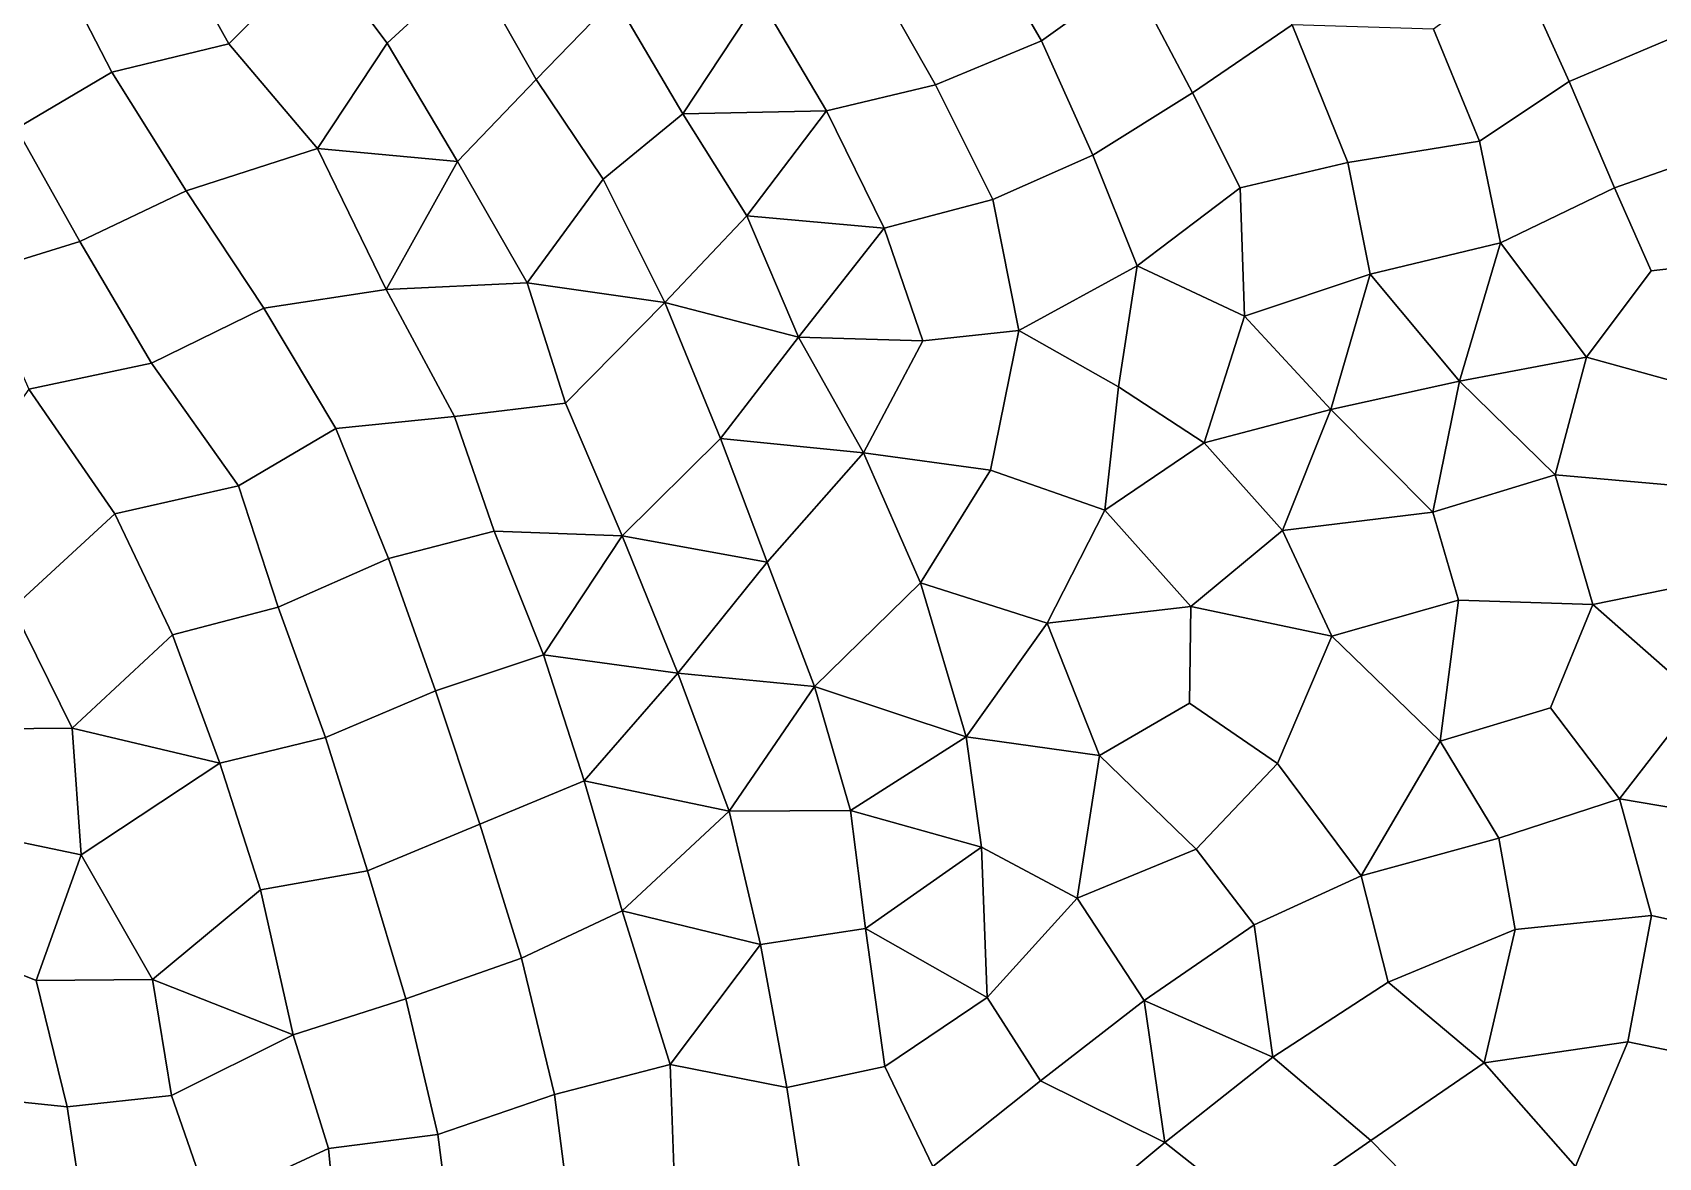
# Model space of a CAD drawing. Extents: x 380707 to 407438, y 6452841 to 6483357.
# Drawn here: x 389535 to 390979, y 6459445 to 6460444 of the extents above; entities that cross this region are included whole.
import ezdxf

# ---------------------------------------------------------------- set-up
doc = ezdxf.new("R2010")
doc.units = 0
for name, color, linetype in [('MESH_ELEMS', 18, 'CONTINUOUS'), ('MESH_NDSTRNGS', 17, 'CONTINUOUS'), ('MESH_NODES', 18, 'CONTINUOUS')]:
    doc.layers.add(name, color=color, linetype=linetype)

msp = doc.modelspace()

# ---------------------------------------------------------------- linework, layer by layer
at = {"layer": 'MESH_ELEMS', "color": 178}
for points in [[(389648.185, 6460543.26, -5.644), (389709.186, 6460433.72, -6.053), (389789.506, 6460514.84, -3.395), (389731.253, 6460636.97, -2.51)], [(389924.623, 6460503.16, -2.228), (389864.889, 6460603.17, -1.958), (389789.506, 6460514.84, -3.395), (389849.834, 6460434.23, -3.508)], [(390052, 6460474.31, -2.347), (389994.084, 6460585.97, -1.853), (389924.623, 6460503.16, -2.228), (389982.081, 6460401.97, -3.959)], [(390510.663, 6460493.62, -1.621), (390460.793, 6460587.33, -1.808), (390375.897, 6460531.29, -2.495), (390430.987, 6460436.37, -2.033)], [(390565.093, 6460390.29, -1.718), (390653.554, 6460450.69, -1.627), (390594.807, 6460558.74, -1.319), (390510.663, 6460493.62, -1.621)], [(390994.067, 6460440.26, -1.369), (391092.742, 6460465.02, -2.579), (391043.936, 6460566.71, -2.422), (390944.43, 6460541.44, -1.287)], [(389605.23, 6460408.57, -6.708), (389709.186, 6460433.72, -6.053), (389648.185, 6460543.26, -5.644), (389548.127, 6460519.46, -6.672)], [(390944.43, 6460541.44, -1.287), (390854.032, 6460501.33, -1.577), (390899.542, 6460400.34, -1.832), (390994.067, 6460440.26, -1.369)], [(390375.897, 6460531.29, -2.495), (390279.299, 6460498.68, -2.369), (390336.816, 6460397.28, -2.758), (390430.987, 6460436.37, -2.033)], [(389605.23, 6460408.57, -6.708), (389548.127, 6460519.46, -6.672), (389465.462, 6460462.52, -6.835), (389520.515, 6460358.39, -6.112)], [(389709.186, 6460433.72, -6.053), (389788.013, 6460340.67, -6.293), (389849.834, 6460434.23, -3.508), (389789.506, 6460514.84, -3.395)], [(389982.081, 6460401.97, -3.959), (389924.623, 6460503.16, -2.228), (389849.834, 6460434.23, -3.508), (389912.185, 6460329.16, -5.927)], [(390240.059, 6460374.26, -2.515), (390336.816, 6460397.28, -2.758), (390279.299, 6460498.68, -2.369), (390180.591, 6460474.88, -2.299)], [(390899.542, 6460400.34, -1.832), (390854.032, 6460501.33, -1.577), (390779.123, 6460446.62, -1.769), (390820.07, 6460347.31, -3.013)], [(390565.093, 6460390.29, -1.718), (390510.663, 6460493.62, -1.621), (390430.987, 6460436.37, -2.033), (390476.603, 6460334.76, -2.089)], [(390112.399, 6460371.68, -2.935), (390052, 6460474.31, -2.347), (389982.081, 6460401.97, -3.959), (390041.761, 6460313.49, -4.768)], [(390052, 6460474.31, -2.347), (390112.399, 6460371.68, -2.935), (390180.591, 6460474.88, -2.299), (390052, 6460474.31, -2.347)], [(390180.591, 6460474.88, -2.299), (390112.399, 6460371.68, -2.935), (390240.059, 6460374.26, -2.515), (390180.591, 6460474.88, -2.299)], [(390702.909, 6460328.29, -2.386), (390653.554, 6460450.69, -1.627), (390565.093, 6460390.29, -1.718), (390607.361, 6460305.78, -1.919)], [(390702.909, 6460328.29, -2.386), (390820.07, 6460347.31, -3.013), (390779.123, 6460446.62, -1.769), (390653.554, 6460450.69, -1.627)], [(390994.067, 6460440.26, -1.369), (390899.542, 6460400.34, -1.832), (390939.761, 6460305.94, -3.389), (391041.145, 6460341.44, -2.628)], [(389671.41, 6460303.04, -6.824), (389788.013, 6460340.67, -6.293), (389709.186, 6460433.72, -6.053), (389605.23, 6460408.57, -6.708)], [(389849.834, 6460434.23, -3.508), (389788.013, 6460340.67, -6.293), (389912.185, 6460329.16, -5.927), (389849.834, 6460434.23, -3.508)], [(390387.652, 6460295.33, -2.313), (390476.603, 6460334.76, -2.089), (390430.987, 6460436.37, -2.033), (390336.816, 6460397.28, -2.758)], [(389605.23, 6460408.57, -6.708), (389520.515, 6460358.39, -6.112), (389576.88, 6460258.23, -4.427), (389671.41, 6460303.04, -6.824)], [(389912.185, 6460329.16, -5.927), (389974.232, 6460221.41, -6.513), (390041.761, 6460313.49, -4.768), (389982.081, 6460401.97, -3.959)], [(390291.114, 6460270, -3.035), (390387.652, 6460295.33, -2.313), (390336.816, 6460397.28, -2.758), (390240.059, 6460374.26, -2.515)], [(390939.761, 6460305.94, -3.389), (390899.542, 6460400.34, -1.832), (390820.07, 6460347.31, -3.013), (390838.558, 6460256.9, -4.367)], [(390476.603, 6460334.76, -2.089), (390515.986, 6460236.56, -2.019), (390607.361, 6460305.78, -1.919), (390565.093, 6460390.29, -1.718)], [(390169.368, 6460280.84, -2.602), (390112.399, 6460371.68, -2.935), (390041.761, 6460313.49, -4.768), (390096.498, 6460203.9, -5.455)], [(390240.059, 6460374.26, -2.515), (390112.399, 6460371.68, -2.935), (390169.368, 6460280.84, -2.602), (390240.059, 6460374.26, -2.515)], [(390169.368, 6460280.84, -2.602), (390291.114, 6460270, -3.035), (390240.059, 6460374.26, -2.515), (390169.368, 6460280.84, -2.602)], [(389485.996, 6460230.05, -0.837), (389576.88, 6460258.23, -4.427), (389520.515, 6460358.39, -6.112), (389427.035, 6460323.09, -0.747)], [(389740.273, 6460199.05, -6.766), (389848.866, 6460215.58, -6.544), (389788.013, 6460340.67, -6.293), (389671.41, 6460303.04, -6.824)], [(389788.013, 6460340.67, -6.293), (389848.866, 6460215.58, -6.544), (389912.185, 6460329.16, -5.927), (389788.013, 6460340.67, -6.293)], [(390838.558, 6460256.9, -4.367), (390820.07, 6460347.31, -3.013), (390702.909, 6460328.29, -2.386), (390722.775, 6460229.08, -3.792)], [(390972.542, 6460232.23, -4.705), (391078.282, 6460244.36, -3.555), (391041.145, 6460341.44, -2.628), (390939.761, 6460305.94, -3.389)], [(389912.185, 6460329.16, -5.927), (389848.866, 6460215.58, -6.544), (389974.232, 6460221.41, -6.513), (389912.185, 6460329.16, -5.927)], [(390387.652, 6460295.33, -2.313), (390410.807, 6460179.07, -2.168), (390515.986, 6460236.56, -2.019), (390476.603, 6460334.76, -2.089)], [(390607.361, 6460305.78, -1.919), (390611.206, 6460191.77, -2.879), (390722.775, 6460229.08, -3.792), (390702.909, 6460328.29, -2.386)], [(390041.761, 6460313.49, -4.768), (389974.232, 6460221.41, -6.513), (390096.498, 6460203.9, -5.455), (390041.761, 6460313.49, -4.768)], [(389640.384, 6460150.12, -5.719), (389740.273, 6460199.05, -6.766), (389671.41, 6460303.04, -6.824), (389576.88, 6460258.23, -4.427)], [(390387.652, 6460295.33, -2.313), (390291.114, 6460270, -3.035), (390325.698, 6460170.07, -2.354), (390410.807, 6460179.07, -2.168)], [(390515.986, 6460236.56, -2.019), (390611.206, 6460191.77, -2.879), (390607.361, 6460305.78, -1.919), (390515.986, 6460236.56, -2.019)], [(390972.542, 6460232.23, -4.705), (390939.761, 6460305.94, -3.389), (390838.558, 6460256.9, -4.367), (390914.974, 6460155.51, -5.989)], [(390169.368, 6460280.84, -2.602), (390096.498, 6460203.9, -5.455), (390215.11, 6460173.16, -2.391), (390169.368, 6460280.84, -2.602)], [(390291.114, 6460270, -3.035), (390169.368, 6460280.84, -2.602), (390215.11, 6460173.16, -2.391), (390291.114, 6460270, -3.035)], [(390215.11, 6460173.16, -2.391), (390325.698, 6460170.07, -2.354), (390291.114, 6460270, -3.035), (390215.11, 6460173.16, -2.391)], [(389576.88, 6460258.23, -4.427), (389485.996, 6460230.05, -0.837), (389531.613, 6460126.95, -0.972), (389640.384, 6460150.12, -5.719)], [(390802.264, 6460134.02, -5.465), (390838.558, 6460256.9, -4.367), (390722.775, 6460229.08, -3.792), (390802.264, 6460134.02, -5.465)], [(390914.974, 6460155.51, -5.989), (390838.558, 6460256.9, -4.367), (390802.264, 6460134.02, -5.465), (390914.974, 6460155.51, -5.989)], [(390410.807, 6460179.07, -2.168), (390499.204, 6460129.03, -2.455), (390515.986, 6460236.56, -2.019), (390410.807, 6460179.07, -2.168)], [(390611.206, 6460191.77, -2.879), (390515.986, 6460236.56, -2.019), (390499.204, 6460129.03, -2.455), (390575.501, 6460079.4, -2.918)], [(391040.164, 6460120.73, -6.086), (391078.282, 6460244.36, -3.555), (390972.542, 6460232.23, -4.705), (390914.974, 6460155.51, -5.989)], [(389974.232, 6460221.41, -6.513), (389848.866, 6460215.58, -6.544), (389909.598, 6460102.81, -6.636), (390008.097, 6460114.59, -6.715)], [(390008.097, 6460114.59, -6.715), (390096.498, 6460203.9, -5.455), (389974.232, 6460221.41, -6.513), (390008.097, 6460114.59, -6.715)], [(390687.939, 6460108.89, -3.179), (390722.775, 6460229.08, -3.792), (390611.206, 6460191.77, -2.879), (390687.939, 6460108.89, -3.179)], [(390802.264, 6460134.02, -5.465), (390722.775, 6460229.08, -3.792), (390687.939, 6460108.89, -3.179), (390802.264, 6460134.02, -5.465)], [(389848.866, 6460215.58, -6.544), (389740.273, 6460199.05, -6.766), (389804.187, 6460091.96, -6.562), (389909.598, 6460102.81, -6.636)], [(389717.685, 6460041.18, -5.873), (389804.187, 6460091.96, -6.562), (389740.273, 6460199.05, -6.766), (389640.384, 6460150.12, -5.719)], [(390145.741, 6460083.19, -4.942), (390096.498, 6460203.9, -5.455), (390008.097, 6460114.59, -6.715), (390058.436, 6459996.86, -7.274)], [(390096.498, 6460203.9, -5.455), (390145.741, 6460083.19, -4.942), (390215.11, 6460173.16, -2.391), (390096.498, 6460203.9, -5.455)], [(390687.939, 6460108.89, -3.179), (390611.206, 6460191.77, -2.879), (390575.501, 6460079.4, -2.918), (390687.939, 6460108.89, -3.179)], [(390385.77, 6460055.02, -2.823), (390410.807, 6460179.07, -2.168), (390325.698, 6460170.07, -2.354), (390272.944, 6460070.55, -2.477)], [(390385.77, 6460055.02, -2.823), (390487.204, 6460019.46, -3.286), (390499.204, 6460129.03, -2.455), (390410.807, 6460179.07, -2.168)], [(390272.944, 6460070.55, -2.477), (390215.11, 6460173.16, -2.391), (390145.741, 6460083.19, -4.942), (390272.944, 6460070.55, -2.477)], [(390215.11, 6460173.16, -2.391), (390272.944, 6460070.55, -2.477), (390325.698, 6460170.07, -2.354), (390215.11, 6460173.16, -2.391)], [(389640.384, 6460150.12, -5.719), (389531.613, 6460126.95, -0.972), (389607.959, 6460016.33, -4.592), (389717.685, 6460041.18, -5.873)], [(390914.974, 6460155.51, -5.989), (390802.264, 6460134.02, -5.465), (390887.295, 6460051.07, -6.172), (390914.974, 6460155.51, -5.989)], [(390990.948, 6460041.69, -6.563), (391040.164, 6460120.73, -6.086), (390914.974, 6460155.51, -5.989), (390887.295, 6460051.07, -6.172)], [(390687.939, 6460108.89, -3.179), (390778.594, 6460017.76, -4.644), (390802.264, 6460134.02, -5.465), (390687.939, 6460108.89, -3.179)], [(390802.264, 6460134.02, -5.465), (390778.594, 6460017.76, -4.644), (390887.295, 6460051.07, -6.172), (390802.264, 6460134.02, -5.465)], [(389466.1, 6460034.65, -0.92), (389517.294, 6459932.73, -2.964), (389607.959, 6460016.33, -4.592), (389531.613, 6460126.95, -0.972)], [(390487.204, 6460019.46, -3.286), (390575.501, 6460079.4, -2.918), (390499.204, 6460129.03, -2.455), (390487.204, 6460019.46, -3.286)], [(390008.097, 6460114.59, -6.715), (389909.598, 6460102.81, -6.636), (389944.924, 6460000.97, -6.678), (390058.436, 6459996.86, -7.274)], [(390575.501, 6460079.4, -2.918), (390645.107, 6460001.36, -3.336), (390687.939, 6460108.89, -3.179), (390575.501, 6460079.4, -2.918)], [(390778.594, 6460017.76, -4.644), (390687.939, 6460108.89, -3.179), (390645.107, 6460001.36, -3.336), (390778.594, 6460017.76, -4.644)], [(389850.971, 6459976.73, -6.275), (389804.187, 6460091.96, -6.562), (389717.685, 6460041.18, -5.873), (389753.043, 6459933.34, -5.654)], [(389850.971, 6459976.73, -6.275), (389944.924, 6460000.97, -6.678), (389909.598, 6460102.81, -6.636), (389804.187, 6460091.96, -6.562)], [(390145.741, 6460083.19, -4.942), (390058.436, 6459996.86, -7.274), (390187.233, 6459973.35, -3.388), (390145.741, 6460083.19, -4.942)], [(390145.741, 6460083.19, -4.942), (390187.233, 6459973.35, -3.388), (390272.944, 6460070.55, -2.477), (390145.741, 6460083.19, -4.942)], [(390575.501, 6460079.4, -2.918), (390487.204, 6460019.46, -3.286), (390563.443, 6459934.07, -3.394), (390645.107, 6460001.36, -3.336)], [(390187.233, 6459973.35, -3.388), (390229.477, 6459862.89, -3.769), (390323.617, 6459954.97, -2.813), (390272.944, 6460070.55, -2.477)], [(390385.77, 6460055.02, -2.823), (390272.944, 6460070.55, -2.477), (390323.617, 6459954.97, -2.813), (390385.77, 6460055.02, -2.823)], [(390436.089, 6459919.16, -3.432), (390487.204, 6460019.46, -3.286), (390385.77, 6460055.02, -2.823), (390323.617, 6459954.97, -2.813)], [(390887.295, 6460051.07, -6.172), (390778.594, 6460017.76, -4.644), (390801.208, 6459939.72, -6.516), (390920.596, 6459935.92, -6.63)], [(390920.596, 6459935.92, -6.63), (391047.025, 6459961.6, -6.716), (390990.948, 6460041.69, -6.563), (390887.295, 6460051.07, -6.172)], [(389659.147, 6459908.91, -4.676), (389753.043, 6459933.34, -5.654), (389717.685, 6460041.18, -5.873), (389607.959, 6460016.33, -4.592)], [(390563.443, 6459934.07, -3.394), (390487.204, 6460019.46, -3.286), (390436.089, 6459919.16, -3.432), (390563.443, 6459934.07, -3.394)], [(389659.147, 6459908.91, -4.676), (389607.959, 6460016.33, -4.592), (389517.294, 6459932.73, -2.964), (389570.095, 6459826.03, -2.37)], [(390688.91, 6459907.51, -5.059), (390801.208, 6459939.72, -6.516), (390778.594, 6460017.76, -4.644), (390645.107, 6460001.36, -3.336)], [(389944.924, 6460000.97, -6.678), (389850.971, 6459976.73, -6.275), (389892.788, 6459859.22, -6.155), (389988.782, 6459891.14, -6.683)], [(389988.782, 6459891.14, -6.683), (390058.436, 6459996.86, -7.274), (389944.924, 6460000.97, -6.678), (389988.782, 6459891.14, -6.683)], [(389988.782, 6459891.14, -6.683), (390108.067, 6459874.83, -7.988), (390058.436, 6459996.86, -7.274), (389988.782, 6459891.14, -6.683)], [(390058.436, 6459996.86, -7.274), (390108.067, 6459874.83, -7.988), (390187.233, 6459973.35, -3.388), (390058.436, 6459996.86, -7.274)], [(390645.107, 6460001.36, -3.336), (390563.443, 6459934.07, -3.394), (390688.91, 6459907.51, -5.059), (390645.107, 6460001.36, -3.336)], [(389892.788, 6459859.22, -6.155), (389850.971, 6459976.73, -6.275), (389753.043, 6459933.34, -5.654), (389795.011, 6459817.53, -5.631)], [(390229.477, 6459862.89, -3.769), (390187.233, 6459973.35, -3.388), (390108.067, 6459874.83, -7.988), (390229.477, 6459862.89, -3.769)], [(391047.025, 6459961.6, -6.716), (390920.596, 6459935.92, -6.63), (391014.292, 6459853.43, -6.797), (391047.025, 6459961.6, -6.716)], [(390229.477, 6459862.89, -3.769), (390364.179, 6459818.15, -4.044), (390323.617, 6459954.97, -2.813), (390229.477, 6459862.89, -3.769)], [(390323.617, 6459954.97, -2.813), (390364.179, 6459818.15, -4.044), (390436.089, 6459919.16, -3.432), (390323.617, 6459954.97, -2.813)], [(389570.095, 6459826.03, -2.37), (389517.294, 6459932.73, -2.964), (389467.765, 6459824.99, -2.872), (389570.095, 6459826.03, -2.37)], [(389753.043, 6459933.34, -5.654), (389659.147, 6459908.91, -4.676), (389701.253, 6459794.98, -4.662), (389795.011, 6459817.53, -5.631)], [(390436.089, 6459919.16, -3.432), (390482.509, 6459801.75, -6.1), (390562.427, 6459848.16, -3.368), (390563.443, 6459934.07, -3.394)], [(390562.427, 6459848.16, -3.368), (390640.488, 6459794.61, -6.468), (390688.91, 6459907.51, -5.059), (390563.443, 6459934.07, -3.394)], [(390801.208, 6459939.72, -6.516), (390688.91, 6459907.51, -5.059), (390784.926, 6459814.37, -6.895), (390801.208, 6459939.72, -6.516)], [(390882.969, 6459843.94, -6.884), (390920.596, 6459935.92, -6.63), (390801.208, 6459939.72, -6.516), (390784.926, 6459814.37, -6.895)], [(391014.292, 6459853.43, -6.797), (390920.596, 6459935.92, -6.63), (390882.969, 6459843.94, -6.884), (390944.38, 6459763.06, -6.873)], [(390482.509, 6459801.75, -6.1), (390436.089, 6459919.16, -3.432), (390364.179, 6459818.15, -4.044), (390482.509, 6459801.75, -6.1)], [(389701.253, 6459794.98, -4.662), (389659.147, 6459908.91, -4.676), (389570.095, 6459826.03, -2.37), (389701.253, 6459794.98, -4.662)], [(390640.488, 6459794.61, -6.468), (390714.924, 6459694.77, -7.004), (390784.926, 6459814.37, -6.895), (390688.91, 6459907.51, -5.059)], [(390024.822, 6459779.12, -6.717), (389988.782, 6459891.14, -6.683), (389892.788, 6459859.22, -6.155), (389932.01, 6459740.81, -6.065)], [(390108.067, 6459874.83, -7.988), (389988.782, 6459891.14, -6.683), (390024.822, 6459779.12, -6.717), (390108.067, 6459874.83, -7.988)], [(390108.067, 6459874.83, -7.988), (390024.822, 6459779.12, -6.717), (390153.676, 6459752.37, -8.447), (390108.067, 6459874.83, -7.988)], [(390108.067, 6459874.83, -7.988), (390153.676, 6459752.37, -8.447), (390229.477, 6459862.89, -3.769), (390108.067, 6459874.83, -7.988)], [(389795.011, 6459817.53, -5.631), (389832.427, 6459699.38, -5.685), (389932.01, 6459740.81, -6.065), (389892.788, 6459859.22, -6.155)], [(390153.676, 6459752.37, -8.447), (390261.308, 6459752.86, -3.157), (390229.477, 6459862.89, -3.769), (390153.676, 6459752.37, -8.447)], [(390229.477, 6459862.89, -3.769), (390261.308, 6459752.86, -3.157), (390364.179, 6459818.15, -4.044), (390229.477, 6459862.89, -3.769)], [(390568.429, 6459718.48, -6.745), (390640.488, 6459794.61, -6.468), (390562.427, 6459848.16, -3.368), (390482.509, 6459801.75, -6.1)], [(391072.038, 6459741.51, -6.717), (391014.292, 6459853.43, -6.797), (390944.38, 6459763.06, -6.873), (391072.038, 6459741.51, -6.717)], [(390837.108, 6459728.14, -6.963), (390944.38, 6459763.06, -6.873), (390882.969, 6459843.94, -6.884), (390784.926, 6459814.37, -6.895)], [(389570.095, 6459826.03, -2.37), (389467.765, 6459824.99, -2.872), (389481.407, 6459733.67, -2.707), (389578.171, 6459713.58, -2.576)], [(389570.095, 6459826.03, -2.37), (389578.171, 6459713.58, -2.576), (389701.253, 6459794.98, -4.662), (389570.095, 6459826.03, -2.37)], [(389737.456, 6459682.47, -5.016), (389832.427, 6459699.38, -5.685), (389795.011, 6459817.53, -5.631), (389701.253, 6459794.98, -4.662)], [(390377.656, 6459720.12, -2.755), (390364.179, 6459818.15, -4.044), (390261.308, 6459752.86, -3.157), (390377.656, 6459720.12, -2.755)], [(390377.656, 6459720.12, -2.755), (390462.512, 6459674.96, -3.843), (390482.509, 6459801.75, -6.1), (390364.179, 6459818.15, -4.044)], [(390568.429, 6459718.48, -6.745), (390482.509, 6459801.75, -6.1), (390462.512, 6459674.96, -3.843), (390568.429, 6459718.48, -6.745)], [(390784.926, 6459814.37, -6.895), (390714.924, 6459694.77, -7.004), (390837.108, 6459728.14, -6.963), (390784.926, 6459814.37, -6.895)], [(389578.171, 6459713.58, -2.576), (389641.285, 6459602.76, -3.117), (389737.456, 6459682.47, -5.016), (389701.253, 6459794.98, -4.662)], [(390619.728, 6459651.22, -6.934), (390714.924, 6459694.77, -7.004), (390640.488, 6459794.61, -6.468), (390568.429, 6459718.48, -6.745)], [(389932.01, 6459740.81, -6.065), (389969.227, 6459621.79, -6.161), (390058.569, 6459663.79, -6.726), (390024.822, 6459779.12, -6.717)], [(390024.822, 6459779.12, -6.717), (390058.569, 6459663.79, -6.726), (390153.676, 6459752.37, -8.447), (390024.822, 6459779.12, -6.717)], [(390851.532, 6459647.05, -6.979), (390972.692, 6459659.63, -6.807), (390944.38, 6459763.06, -6.873), (390837.108, 6459728.14, -6.963)], [(391072.038, 6459741.51, -6.717), (390944.38, 6459763.06, -6.873), (390972.692, 6459659.63, -6.807), (391091.891, 6459632.89, -6.542)], [(390058.569, 6459663.79, -6.726), (390181.322, 6459633.8, -8.417), (390153.676, 6459752.37, -8.447), (390058.569, 6459663.79, -6.726)], [(390181.322, 6459633.8, -8.417), (390274.516, 6459647.94, -5.319), (390261.308, 6459752.86, -3.157), (390153.676, 6459752.37, -8.447)], [(390377.656, 6459720.12, -2.755), (390261.308, 6459752.86, -3.157), (390274.516, 6459647.94, -5.319), (390377.656, 6459720.12, -2.755)], [(389538.053, 6459601.94, -3.189), (389578.171, 6459713.58, -2.576), (389481.407, 6459733.67, -2.707), (389440.135, 6459641.24, -3.35)], [(389969.227, 6459621.79, -6.161), (389932.01, 6459740.81, -6.065), (389832.427, 6459699.38, -5.685), (389866.409, 6459585.63, -5.806)], [(390377.656, 6459720.12, -2.755), (390274.516, 6459647.94, -5.319), (390382.72, 6459586.8, -3.656), (390377.656, 6459720.12, -2.755)], [(390377.656, 6459720.12, -2.755), (390382.72, 6459586.8, -3.656), (390462.512, 6459674.96, -3.843), (390377.656, 6459720.12, -2.755)], [(390568.429, 6459718.48, -6.745), (390462.512, 6459674.96, -3.843), (390522.005, 6459584.05, -7.116), (390619.728, 6459651.22, -6.934)], [(390851.532, 6459647.05, -6.979), (390837.108, 6459728.14, -6.963), (390714.924, 6459694.77, -7.004), (390738.971, 6459600.44, -7.077)], [(389578.171, 6459713.58, -2.576), (389538.053, 6459601.94, -3.189), (389641.285, 6459602.76, -3.117), (389578.171, 6459713.58, -2.576)], [(389766.413, 6459553.52, -5.438), (389866.409, 6459585.63, -5.806), (389832.427, 6459699.38, -5.685), (389737.456, 6459682.47, -5.016)], [(390619.728, 6459651.22, -6.934), (390636.35, 6459533.81, -7.002), (390738.971, 6459600.44, -7.077), (390714.924, 6459694.77, -7.004)], [(389641.285, 6459602.76, -3.117), (389766.413, 6459553.52, -5.438), (389737.456, 6459682.47, -5.016), (389641.285, 6459602.76, -3.117)], [(390382.72, 6459586.8, -3.656), (390430.113, 6459512.79, -7.172), (390522.005, 6459584.05, -7.116), (390462.512, 6459674.96, -3.843)], [(390101.2, 6459527.19, -6.861), (390058.569, 6459663.79, -6.726), (389969.227, 6459621.79, -6.161), (389998.327, 6459500.55, -6.302)], [(390058.569, 6459663.79, -6.726), (390101.2, 6459527.19, -6.861), (390181.322, 6459633.8, -8.417), (390058.569, 6459663.79, -6.726)], [(390951.801, 6459547.27, -6.909), (390972.692, 6459659.63, -6.807), (390851.532, 6459647.05, -6.979), (390824.104, 6459528.72, -7.111)], [(391047.328, 6459527.65, -6.565), (391091.891, 6459632.89, -6.542), (390972.692, 6459659.63, -6.807), (390951.801, 6459547.27, -6.909)], [(390204.786, 6459506.85, -7.845), (390291.782, 6459525.56, -7.416), (390274.516, 6459647.94, -5.319), (390181.322, 6459633.8, -8.417)], [(390274.516, 6459647.94, -5.319), (390291.782, 6459525.56, -7.416), (390382.72, 6459586.8, -3.656), (390274.516, 6459647.94, -5.319)], [(390619.728, 6459651.22, -6.934), (390522.005, 6459584.05, -7.116), (390636.35, 6459533.81, -7.002), (390619.728, 6459651.22, -6.934)], [(390738.971, 6459600.44, -7.077), (390824.104, 6459528.72, -7.111), (390851.532, 6459647.05, -6.979), (390738.971, 6459600.44, -7.077)], [(389436.929, 6459502.82, -3.99), (389565.569, 6459489.62, -3.461), (389538.053, 6459601.94, -3.189), (389440.135, 6459641.24, -3.35)], [(390181.322, 6459633.8, -8.417), (390101.2, 6459527.19, -6.861), (390204.786, 6459506.85, -7.845), (390181.322, 6459633.8, -8.417)], [(389866.409, 6459585.63, -5.806), (389894.852, 6459464.99, -6.014), (389998.327, 6459500.55, -6.302), (389969.227, 6459621.79, -6.161)], [(389565.569, 6459489.62, -3.461), (389658.401, 6459499.59, -4.14), (389641.285, 6459602.76, -3.117), (389538.053, 6459601.94, -3.189)], [(389766.413, 6459553.52, -5.438), (389641.285, 6459602.76, -3.117), (389658.401, 6459499.59, -4.14), (389766.413, 6459553.52, -5.438)], [(390723.46, 6459459.73, -7.206), (390824.104, 6459528.72, -7.111), (390738.971, 6459600.44, -7.077), (390636.35, 6459533.81, -7.002)], [(389797.73, 6459452.62, -5.144), (389894.852, 6459464.99, -6.014), (389866.409, 6459585.63, -5.806), (389766.413, 6459553.52, -5.438)], [(390291.782, 6459525.56, -7.416), (390334.534, 6459436.6, -7.326), (390430.113, 6459512.79, -7.172), (390382.72, 6459586.8, -3.656)], [(390540.436, 6459457.82, -7.155), (390522.005, 6459584.05, -7.116), (390430.113, 6459512.79, -7.172), (390540.436, 6459457.82, -7.155)], [(390636.35, 6459533.81, -7.002), (390522.005, 6459584.05, -7.116), (390540.436, 6459457.82, -7.155), (390636.35, 6459533.81, -7.002)], [(389658.401, 6459499.59, -4.14), (389691.592, 6459403.57, -3.246), (389797.73, 6459452.62, -5.144), (389766.413, 6459553.52, -5.438)], [(390951.801, 6459547.27, -6.909), (390824.104, 6459528.72, -7.111), (390905.193, 6459436.7, -6.979), (390951.801, 6459547.27, -6.909)], [(391016.745, 6459414.94, -5.857), (391047.328, 6459527.65, -6.565), (390951.801, 6459547.27, -6.909), (390905.193, 6459436.7, -6.979)], [(390105.179, 6459411.17, -6.821), (390101.2, 6459527.19, -6.861), (389998.327, 6459500.55, -6.302), (390014.431, 6459376.87, -6.464)], [(390105.179, 6459411.17, -6.821), (390222.673, 6459391.02, -7.488), (390204.786, 6459506.85, -7.845), (390101.2, 6459527.19, -6.861)], [(390624.914, 6459391.31, -7.121), (390723.46, 6459459.73, -7.206), (390636.35, 6459533.81, -7.002), (390540.436, 6459457.82, -7.155)], [(390794.551, 6459387.33, -7.114), (390905.193, 6459436.7, -6.979), (390824.104, 6459528.72, -7.111), (390723.46, 6459459.73, -7.206)], [(390222.673, 6459391.02, -7.488), (390334.534, 6459436.6, -7.326), (390291.782, 6459525.56, -7.416), (390204.786, 6459506.85, -7.845)], [(390446.393, 6459379.4, -7.291), (390540.436, 6459457.82, -7.155), (390430.113, 6459512.79, -7.172), (390334.534, 6459436.6, -7.326)], [(389565.569, 6459489.62, -3.461), (389436.929, 6459502.82, -3.99), (389482.209, 6459392.48, -4.652), (389580.819, 6459390.25, -3.963)], [(389658.401, 6459499.59, -4.14), (389565.569, 6459489.62, -3.461), (389580.819, 6459390.25, -3.963), (389691.592, 6459403.57, -3.246)], [(389894.852, 6459464.99, -6.014), (389910.425, 6459344.38, -6.194), (390014.431, 6459376.87, -6.464), (389998.327, 6459500.55, -6.302)], [(389797.73, 6459452.62, -5.144), (389809.579, 6459327.85, -5.303), (389910.425, 6459344.38, -6.194), (389894.852, 6459464.99, -6.014)], [(390540.436, 6459457.82, -7.155), (390446.393, 6459379.4, -7.291), (390530.808, 6459316.61, -7.118), (390624.914, 6459391.31, -7.121)], [(390697.62, 6459323.79, -7.017), (390794.551, 6459387.33, -7.114), (390723.46, 6459459.73, -7.206), (390624.914, 6459391.31, -7.121)], [(389691.592, 6459403.57, -3.246), (389694.741, 6459271.27, -4.504), (389809.579, 6459327.85, -5.303), (389797.73, 6459452.62, -5.144)]]:
    msp.add_3dface(points, dxfattribs=at)
at = {"layer": 'MESH_NDSTRNGS', "color": 17}
for points in [[(389576.88, 6460258.23, -4.427), (389520.515, 6460358.39, -6.112)], [(389671.41, 6460303.04, -6.824), (389576.88, 6460258.23, -4.427)], [(389740.273, 6460199.05, -6.766), (389671.41, 6460303.04, -6.824)], [(389848.866, 6460215.58, -6.544), (389740.273, 6460199.05, -6.766)], [(389909.598, 6460102.81, -6.636), (389848.866, 6460215.58, -6.544)], [(390008.097, 6460114.59, -6.715), (389909.598, 6460102.81, -6.636)], [(390058.436, 6459996.86, -7.274), (390008.097, 6460114.59, -6.715)], [(390187.233, 6459973.35, -3.388), (390058.436, 6459996.86, -7.274)], [(390229.477, 6459862.89, -3.769), (390187.233, 6459973.35, -3.388)], [(390364.179, 6459818.15, -4.044), (390229.477, 6459862.89, -3.769)], [(390377.656, 6459720.12, -2.755), (390364.179, 6459818.15, -4.044)], [(390462.512, 6459674.96, -3.843), (390377.656, 6459720.12, -2.755)], [(390522.005, 6459584.05, -7.116), (390462.512, 6459674.96, -3.843)], [(390636.35, 6459533.81, -7.002), (390522.005, 6459584.05, -7.116)], [(390723.46, 6459459.73, -7.206), (390636.35, 6459533.81, -7.002)], [(390794.551, 6459387.33, -7.114), (390723.46, 6459459.73, -7.206)]]:
    msp.add_polyline3d(points, dxfattribs=at)
for p in [(389671.41, 6460303.04, -6.824), (389576.88, 6460258.23, -4.427), (389848.866, 6460215.58, -6.544), (389740.273, 6460199.05, -6.766), (390008.097, 6460114.59, -6.715), (389909.598, 6460102.81, -6.636), (390058.436, 6459996.86, -7.274), (390187.233, 6459973.35, -3.388), (390229.477, 6459862.89, -3.769), (390364.179, 6459818.15, -4.044), (390377.656, 6459720.12, -2.755), (390462.512, 6459674.96, -3.843), (390522.005, 6459584.05, -7.116), (390636.35, 6459533.81, -7.002), (390723.46, 6459459.73, -7.206)]:
    msp.add_point(p, dxfattribs=at)
at = {"layer": 'MESH_NODES', "color": 18}
for p in [(389709.186, 6460433.72, -6.053), (389849.834, 6460434.23, -3.508), (390430.987, 6460436.37, -2.033), (389605.23, 6460408.57, -6.708), (389982.081, 6460401.97, -3.959), (390336.816, 6460397.28, -2.758), (390899.542, 6460400.34, -1.832), (390565.093, 6460390.29, -1.718), (390112.399, 6460371.68, -2.935), (390240.059, 6460374.26, -2.515), (389788.013, 6460340.67, -6.293), (390820.07, 6460347.31, -3.013), (389912.185, 6460329.16, -5.927), (390476.603, 6460334.76, -2.089), (390702.909, 6460328.29, -2.386), (390041.761, 6460313.49, -4.768), (389671.41, 6460303.04, -6.824), (390387.652, 6460295.33, -2.313), (390607.361, 6460305.78, -1.919), (390939.761, 6460305.94, -3.389), (390169.368, 6460280.84, -2.602), (390291.114, 6460270, -3.035), (389576.88, 6460258.23, -4.427), (390838.558, 6460256.9, -4.367), (390515.986, 6460236.56, -2.019), (389974.232, 6460221.41, -6.513), (390722.775, 6460229.08, -3.792), (390972.542, 6460232.23, -4.705), (389848.866, 6460215.58, -6.544), (389740.273, 6460199.05, -6.766), (390096.498, 6460203.9, -5.455), (390611.206, 6460191.77, -2.879), (390410.807, 6460179.07, -2.168), (390215.11, 6460173.16, -2.391), (390325.698, 6460170.07, -2.354), (389640.384, 6460150.12, -5.719), (390914.974, 6460155.51, -5.989), (390802.264, 6460134.02, -5.465), (390499.204, 6460129.03, -2.455), (390008.097, 6460114.59, -6.715), (390687.939, 6460108.89, -3.179), (389804.187, 6460091.96, -6.562), (389909.598, 6460102.81, -6.636), (390145.741, 6460083.19, -4.942), (390575.501, 6460079.4, -2.918), (390272.944, 6460070.55, -2.477), (390385.77, 6460055.02, -2.823), (390887.295, 6460051.07, -6.172), (389717.685, 6460041.18, -5.873), (390487.204, 6460019.46, -3.286), (389607.959, 6460016.33, -4.592), (390778.594, 6460017.76, -4.644), (389944.924, 6460000.97, -6.678), (390058.436, 6459996.86, -7.274), (390645.107, 6460001.36, -3.336), (389850.971, 6459976.73, -6.275), (390187.233, 6459973.35, -3.388), (390323.617, 6459954.97, -2.813), (389753.043, 6459933.34, -5.654), (390563.443, 6459934.07, -3.394), (390801.208, 6459939.72, -6.516), (390920.596, 6459935.92, -6.63), (390436.089, 6459919.16, -3.432), (389659.147, 6459908.91, -4.676), (390688.91, 6459907.51, -5.059), (389988.782, 6459891.14, -6.683), (390108.067, 6459874.83, -7.988), (389892.788, 6459859.22, -6.155), (390229.477, 6459862.89, -3.769), (390562.427, 6459848.16, -3.368), (390882.969, 6459843.94, -6.884), (389570.095, 6459826.03, -2.37), (389795.011, 6459817.53, -5.631), (390364.179, 6459818.15, -4.044), (390482.509, 6459801.75, -6.1), (390784.926, 6459814.37, -6.895), (389701.253, 6459794.98, -4.662), (390640.488, 6459794.61, -6.468), (390024.822, 6459779.12, -6.717), (390944.38, 6459763.06, -6.873), (390153.676, 6459752.37, -8.447), (390261.308, 6459752.86, -3.157), (389932.01, 6459740.81, -6.065), (390377.656, 6459720.12, -2.755), (390568.429, 6459718.48, -6.745), (390837.108, 6459728.14, -6.963), (389578.171, 6459713.58, -2.576), (389832.427, 6459699.38, -5.685), (390714.924, 6459694.77, -7.004), (389737.456, 6459682.47, -5.016), (390462.512, 6459674.96, -3.843), (390058.569, 6459663.79, -6.726), (390972.692, 6459659.63, -6.807), (390274.516, 6459647.94, -5.319), (390619.728, 6459651.22, -6.934), (390851.532, 6459647.05, -6.979), (390181.322, 6459633.8, -8.417), (389969.227, 6459621.79, -6.161), (389538.053, 6459601.94, -3.189), (389641.285, 6459602.76, -3.117), (390738.971, 6459600.44, -7.077), (389866.409, 6459585.63, -5.806), (390382.72, 6459586.8, -3.656), (390522.005, 6459584.05, -7.116), (389766.413, 6459553.52, -5.438), (390951.801, 6459547.27, -6.909), (390101.2, 6459527.19, -6.861), (390636.35, 6459533.81, -7.002), (390824.104, 6459528.72, -7.111), (390291.782, 6459525.56, -7.416), (390430.113, 6459512.79, -7.172), (389658.401, 6459499.59, -4.14), (389998.327, 6459500.55, -6.302), (390204.786, 6459506.85, -7.845), (389565.569, 6459489.62, -3.461), (389894.852, 6459464.99, -6.014), (390540.436, 6459457.82, -7.155), (390723.46, 6459459.73, -7.206), (389797.73, 6459452.62, -5.144)]:
    msp.add_point(p, dxfattribs=at)

doc.saveas('drawing.dxf')
